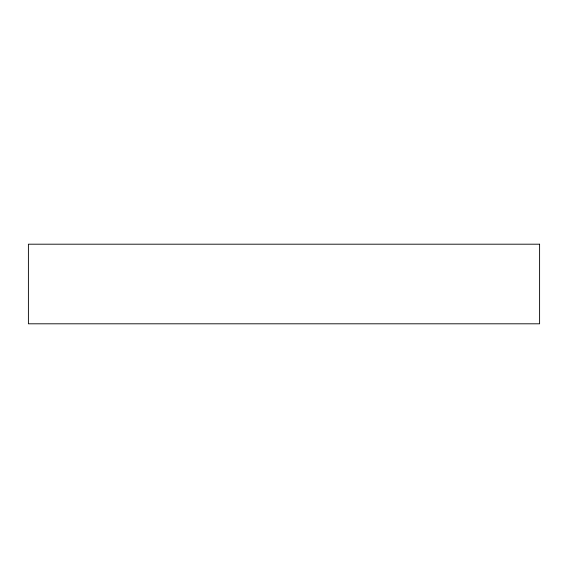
<?xml version="1.0" encoding="UTF-8"?>
<svg xmlns="http://www.w3.org/2000/svg" width="568" height="568" viewBox="0 0 568 568"><rect width="100%" height="100%" fill="white"/><g stroke="black" fill="none" stroke-linecap="round" stroke-linejoin="round"><path stroke-width="0.85" d="M539.6 244.197L28.4 244.197L28.4 323.803L539.6 323.803L539.6 244.197"/></g></svg>
